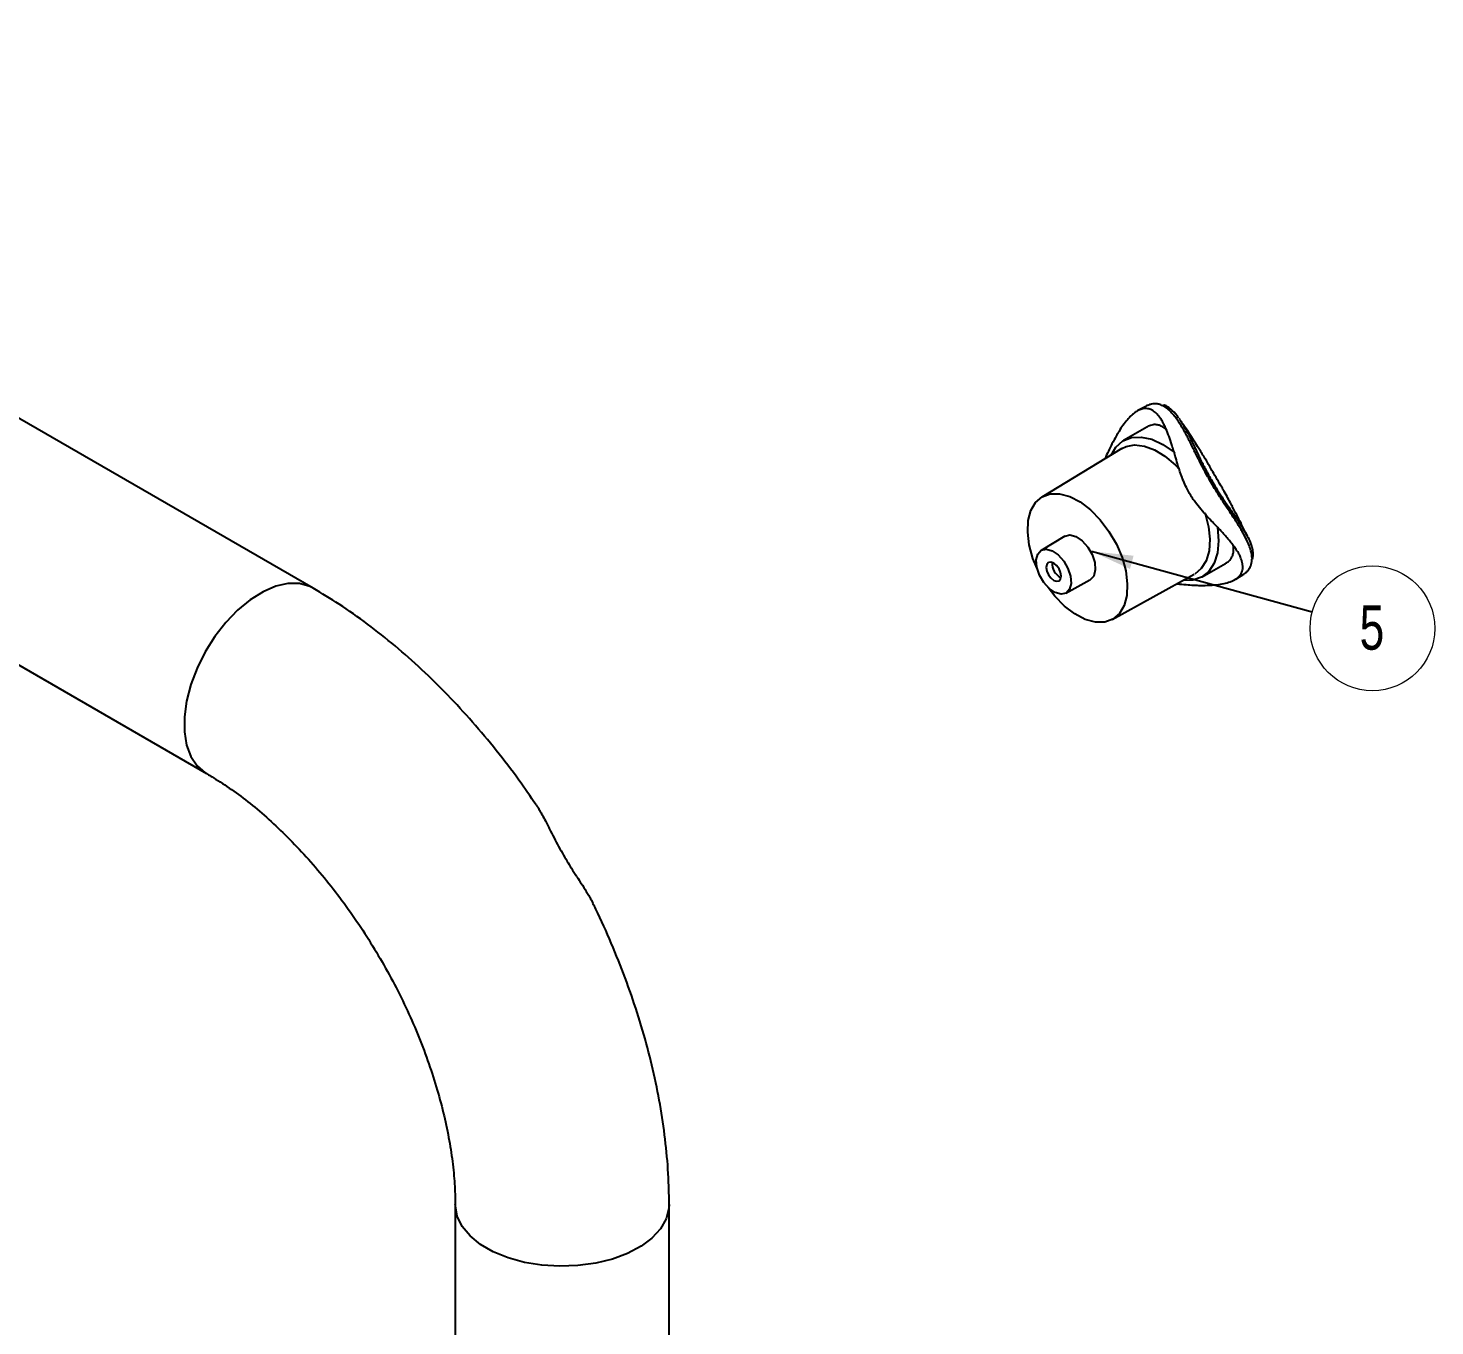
# Model space of a CAD drawing. Header units: millimetres. Extents: x 97 to 346, y 17 to 285.
# Drawn here: x 234.7 to 346.1, y 144.2 to 247 of the extents above; entities that cross this region are included whole.
import ezdxf

# ---------------------------------------------------------------- set-up
doc = ezdxf.new("R2010")
doc.units = ezdxf.units.MM
doc.styles.add('SLDTEXTSTYLE0', font='TXT', dxfattribs={"width": 0.75})
doc.dimstyles.new('SLDDIMSTYLE0', dxfattribs={"dimtxt": 0.18, "dimasz": 3.302, "dimexe": 0, "dimexo": 0.0625, "dimgap": 0, "dimtad": 0, "dimtih": 1, "dimtoh": 1, "dimdec": 0, "dimrnd": 1e-09, "dimzin": 0, "dimdsep": 46, "dimtxsty": 'Standard', "dimsah": 1, "dimcen": 0.09, "dimadec": 0, "dimazin": 0, "dimtfac": 3.302, "dimtdec": 0, "dimtofl": 0, "dimtmove": 0, "dimatfit": 3, "dimfxl": 1, "dimfrac": 2, "dimtolj": 1, "dimtzin": 0, "dimarcsym": 0})

# ---------------------------------------------------------------- blocks, each defined once
blk = doc.blocks.new('SW_NOTE_0_5')
at = {"color": 0, "linetype": 'Continuous', "lineweight": 18}
blk.add_circle((4.77, -1.31), 4.94, dxfattribs=at)
at = {"color": 0, "linetype": 'Continuous', "lineweight": 18, "insert": (4.73, 0.5), "char_height": 3.5, "attachment_point": 2, "style": 'SLDTEXTSTYLE0'}
blk.add_mtext('5', dxfattribs=at)

msp = doc.modelspace()

# ---------------------------------------------------------------- linework, layer by layer
at = {"color": 7, "linetype": 'Continuous', "lineweight": 25}
for p, q in [((257.32, 202.65), (180.48, 247.01)), ((323.25, 217.06), (322.61, 216.72)), ((323.33, 215.42), (321.47, 214.35)), ((321.34, 213.71), (315.01, 209.87)), ((316.82, 206.78), (314.96, 205.65)), ((327.71, 203.55), (329.56, 204.62)), ((316.91, 202.27), (318.82, 203.31)), ((320.59, 200.19), (327.08, 203.76)), ((330.32, 203.36), (330.94, 203.73)), ((228.85, 199.54), (248.85, 187.99)), ((268.56, 153.84), (268.56, 102.41)), ((285.5, 102.41), (285.5, 153.84))]:
    msp.add_line(p, q, dxfattribs=at)
at = {"color": 7, "linetype": 'Continuous', "lineweight": 25, "flags": 128}
for points in [[(320.49, 213.2), (320.88, 213.84), (321.43, 214.32), (322.1, 214.59), (322.88, 214.63), (323.72, 214.45), (324.6, 214.04), (325.48, 213.43), (325.53, 213.38)], [(321.34, 213.71), (321.68, 213.87), (322.36, 214), (323.13, 213.91), (323.94, 213.61), (324.76, 213.11), (325.56, 212.44), (325.92, 212.06)], [(314.64, 204.21), (314.31, 205.01), (314.02, 206.08), (313.89, 207.09), (313.93, 208.02), (314.15, 208.82), (314.52, 209.45), (315.04, 209.89), (315.68, 210.12), (316.42, 210.13), (317.22, 209.92), (318.04, 209.49), (318.86, 208.87), (319.63, 208.08), (320.32, 207.16), (320.91, 206.15), (321.36, 205.09), (321.65, 204.03), (321.78, 203.01), (321.74, 202.09), (321.52, 201.29), (321.15, 200.65), (320.63, 200.21), (320.63, 200.21)], [(327.93, 208.62), (327.94, 208.58), (328.2, 207.53), (328.31, 206.53), (328.25, 205.62), (328.02, 204.83), (327.64, 204.21), (327.12, 203.78)], [(328.91, 207.5), (328.91, 207.48), (329, 206.42), (328.91, 205.45), (328.65, 204.63), (328.23, 203.98), (327.66, 203.53), (326.97, 203.29), (326.22, 203.28)], [(316.82, 206.78), (316.83, 206.78), (317.24, 206.88), (317.71, 206.75), (318.2, 206.42), (318.65, 205.92), (318.99, 205.32), (319.2, 204.69), (319.24, 204.1), (319.12, 203.62), (318.83, 203.32), (318.83, 203.32)], [(316.93, 202.27), (316.53, 202.18), (316.07, 202.31), (315.59, 202.63), (315.16, 203.11), (314.82, 203.7), (314.61, 204.32), (314.57, 204.9), (314.7, 205.36), (314.97, 205.66), (315.37, 205.75), (315.83, 205.62), (316.31, 205.3), (316.74, 204.81), (317.08, 204.23), (317.28, 203.61), (317.33, 203.03), (317.2, 202.57), (316.93, 202.27)], [(315.53, 204.69), (315.4, 204.54), (315.36, 204.3), (315.4, 204.02), (315.53, 203.72), (315.72, 203.47), (315.95, 203.28), (316.17, 203.21), (316.37, 203.24), (316.49, 203.39), (316.54, 203.62), (316.49, 203.91), (316.37, 204.2), (316.17, 204.46), (315.95, 204.64), (315.72, 204.72), (315.53, 204.69)], [(320.63, 200.21), (319.99, 199.98), (319.25, 199.98), (318.45, 200.19), (317.63, 200.62), (316.81, 201.24), (316.04, 202.02), (315.51, 202.71)]]:
    msp.add_lwpolyline(points, dxfattribs=at)
at = {"color": 8, "linetype": 'Continuous', "lineweight": 25, "flags": 128}
for points in [[(257.32, 202.65), (257.04, 202.8), (256.22, 203.02), (255.31, 203.03), (254.34, 202.81), (253.34, 202.38), (252.32, 201.74), (251.33, 200.92), (250.39, 199.94), (249.52, 198.83), (248.76, 197.61), (248.12, 196.33), (247.63, 195.02), (247.29, 193.72), (247.12, 192.46), (247.12, 191.29), (247.29, 190.24), (247.63, 189.33), (248.12, 188.59), (248.76, 188.04), (248.84, 187.99)], [(285.5, 153.85), (285.48, 153.53), (285.27, 152.71), (284.82, 151.93), (284.14, 151.19), (283.27, 150.54), (282.21, 149.98), (281, 149.53), (279.68, 149.2), (278.28, 149.01), (276.85, 148.96), (275.42, 149.05), (274.04, 149.27), (272.74, 149.63), (271.57, 150.11), (270.56, 150.69), (269.73, 151.37), (269.11, 152.12), (268.72, 152.92), (268.57, 153.74), (268.56, 153.84)]]:
    msp.add_lwpolyline(points, dxfattribs=at)
at = {"color": 7, "linetype": 'Continuous', "lineweight": 25}
msp.add_arc((316.99, 204.57), 1.16, 173.5768, 246.4179, dxfattribs=at)
for points, knots in [([(324.44, 217.17), (324.44, 217.17), (324.34, 217.22), (324.12, 217.26), (323.8, 217.27), (323.5, 217.19), (323.32, 217.1), (323.25, 217.06)], [0, 0, 0, 0, 0.005292, 0.260378, 0.55696, 0.831304, 1, 1, 1, 1]), ([(325.75, 212.51), (325.69, 212.72), (325.59, 213.08), (325.44, 213.57), (325.28, 214.1), (325.09, 214.69), (324.88, 215.21), (324.7, 215.6), (324.56, 215.87), (324.37, 216.17), (324.14, 216.45), (323.89, 216.68), (323.61, 216.83), (323.33, 216.9), (323.01, 216.88), (322.73, 216.78), (322.47, 216.63), (322.24, 216.46), (322.01, 216.25), (321.75, 215.96), (321.44, 215.57), (321.15, 215.13), (320.86, 214.64), (320.57, 214.11), (320.28, 213.52), (320.1, 213.11), (320.01, 212.91)], [0, 0, 0, 0, 0.0457, 0.079531, 0.116327, 0.175917, 0.23631, 0.269569, 0.303034, 0.33682, 0.388099, 0.44005, 0.478543, 0.532641, 0.578672, 0.625104, 0.657341, 0.688621, 0.718406, 0.75016, 0.796572, 0.83981, 0.871172, 0.916856, 0.959232, 1, 1, 1, 1]), ([(325.84, 216.13), (325.8, 216.19), (325.61, 216.48), (325.24, 216.82), (324.88, 217.11), (324.67, 217.16), (324.65, 217.17)], [0, 0, 0, 0, 0.112942, 0.561055, 0.962381, 1, 1, 1, 1]), ([(325.85, 216.13), (325.87, 216.11), (325.9, 216.07), (325.93, 216.02), (325.94, 216)], [0, 0, 0, 0, 0.534472, 1, 1, 1, 1]), ([(324.87, 215.22), (324.84, 215.25), (324.7, 215.37), (324.47, 215.51), (324.15, 215.61), (323.87, 215.62), (323.63, 215.56), (323.46, 215.5), (323.37, 215.44), (323.33, 215.42)], [0, 0, 0, 0, 0.060677, 0.288136, 0.484596, 0.684211, 0.819187, 0.933728, 1, 1, 1, 1]), ([(327.5, 213.63), (327.08, 214.3), (326.61, 215.06), (326.1, 215.77), (326.05, 215.84)], [0, 0, 0, 0, 0.899059, 1, 1, 1, 1]), ([(330.11, 209.12), (330.08, 209.18), (329.96, 209.4), (329.75, 209.79), (329.49, 210.25), (329.21, 210.74), (328.9, 211.27), (328.58, 211.82), (328.26, 212.37), (328.03, 212.78), (327.79, 213.17), (327.64, 213.41), (327.54, 213.58), (327.5, 213.63)], [0, 0, 0, 0, 0.042574, 0.154939, 0.268942, 0.345928, 0.473653, 0.6045, 0.693512, 0.826397, 0.871207, 0.96221, 1, 1, 1, 1]), ([(325.73, 203.01), (325.97, 202.98), (326.41, 202.94), (326.97, 202.9), (327.42, 202.88), (327.88, 202.88), (328.36, 202.89), (328.92, 202.94), (329.44, 203.02), (329.87, 203.14), (330.22, 203.29), (330.49, 203.45), (330.68, 203.65), (330.81, 203.83), (330.91, 204.07), (330.94, 204.39), (330.88, 204.73), (330.77, 205.05), (330.63, 205.36), (330.42, 205.7), (330.18, 206.04), (329.94, 206.35), (329.68, 206.65), (329.41, 206.96), (329.11, 207.28), (328.78, 207.63), (328.4, 208.03), (327.96, 208.49), (327.5, 209.02), (327.11, 209.53), (326.76, 210.06), (326.37, 210.77), (326.02, 211.64), (325.84, 212.24), (325.75, 212.51)], [0, 0, 0, 0, 0.034213, 0.063271, 0.08265, 0.102383, 0.134711, 0.161096, 0.199748, 0.235896, 0.259397, 0.293708, 0.325629, 0.348493, 0.371578, 0.418229, 0.460142, 0.484122, 0.517666, 0.551535, 0.582178, 0.610226, 0.635636, 0.661216, 0.68691, 0.716186, 0.743417, 0.779217, 0.81497, 0.847109, 0.869795, 0.902082, 0.956664, 1, 1, 1, 1]), ([(327.77, 212.47), (327.77, 212.47), (327.83, 212.36), (327.95, 212.11), (328.25, 211.55), (328.64, 210.87), (329.05, 210.22), (329.34, 209.78), (329.58, 209.42), (329.86, 209.01), (330.19, 208.54), (330.57, 207.97), (330.89, 207.48), (331.18, 206.98), (331.44, 206.48), (331.63, 205.97), (331.75, 205.43), (331.7, 205.12), (331.67, 204.93)], [0, 0, 0, 0, 0.00037, 0.034974, 0.073521, 0.169904, 0.23601, 0.276256, 0.312387, 0.354955, 0.419551, 0.485371, 0.57475, 0.624404, 0.703095, 0.804494, 0.880217, 1, 1, 1, 1]), ([(331.18, 206.98), (331.05, 207.25), (330.71, 207.98), (330.33, 208.68), (330.09, 209.12)], [0, 0, 0, 0, 0.384754, 1, 1, 1, 1]), ([(329.56, 204.63), (329.65, 204.68), (329.8, 204.78), (329.98, 204.97), (330.11, 205.19), (330.18, 205.43), (330.2, 205.71), (330.2, 205.91), (330.16, 206.05), (330.16, 206.06)], [0, 0, 0, 0, 0.169824, 0.293437, 0.473656, 0.656412, 0.779581, 0.984151, 1, 1, 1, 1]), ([(330.94, 203.74), (330.98, 203.76), (331.11, 203.83), (331.26, 203.97), (331.46, 204.2), (331.59, 204.47), (331.63, 204.7), (331.64, 204.78)], [0, 0, 0, 0, 0.10519, 0.278682, 0.453964, 0.808541, 1, 1, 1, 1]), ([(274.96, 185.49), (274.51, 186.15), (273.51, 187.64), (271.82, 189.83), (269.94, 192.08), (267.97, 194.22), (265.93, 196.23), (263.81, 198.11), (261.62, 199.84), (259.45, 201.37), (258, 202.24), (257.32, 202.65)], [0, 0, 0, 0, 0.0917723, 0.2056031, 0.3196715, 0.4340558, 0.5488283, 0.6640497, 0.7797591, 0.8959586, 1, 1, 1, 1]), ([(248.85, 187.99), (249.09, 187.84), (249.81, 187.42), (251.03, 186.6), (252.5, 185.48), (253.99, 184.2), (255.48, 182.77), (256.95, 181.2), (258.39, 179.52), (259.77, 177.72), (261.09, 175.82), (262.33, 173.84), (263.49, 171.81), (264.54, 169.73), (265.48, 167.62), (266.3, 165.52), (267, 163.43), (267.57, 161.38), (268.01, 159.4), (268.33, 157.49), (268.51, 155.71), (268.56, 154.52), (268.56, 153.93), (268.56, 153.84)], [0, 0, 0, 0, 0.025969, 0.075632, 0.125607, 0.175953, 0.226655, 0.277682, 0.328987, 0.380518, 0.43222, 0.484035, 0.535905, 0.587767, 0.639548, 0.691188, 0.74263, 0.793819, 0.844703, 0.895234, 0.945379, 0.992364, 1, 1, 1, 1]), ([(274.97, 185.49), (275.01, 185.43), (275.11, 185.28), (275.27, 185.02), (275.47, 184.67), (275.68, 184.27), (275.9, 183.83), (276.16, 183.33), (276.46, 182.73), (276.84, 182.02), (277.19, 181.42), (277.53, 180.85), (277.8, 180.41), (278.07, 180), (278.33, 179.59), (278.67, 179.07), (278.98, 178.58), (279.25, 178.12), (279.4, 177.86), (279.47, 177.71), (279.47, 177.7)], [0, 0, 0, 0, 0.035377, 0.078601, 0.122197, 0.188207, 0.24085, 0.290283, 0.371096, 0.447306, 0.523493, 0.570396, 0.637214, 0.675933, 0.719863, 0.789741, 0.880052, 0.92527, 0.996914, 1, 1, 1, 1]), ([(285.5, 153.84), (285.49, 154.33), (285.48, 155.7), (285.32, 157.99), (284.97, 160.73), (284.47, 163.49), (283.8, 166.27), (282.99, 169.05), (282.04, 171.81), (280.93, 174.55), (280.07, 176.51), (279.54, 177.55), (279.46, 177.7)], [0, 0, 0, 0, 0.063193, 0.178684, 0.294009, 0.409153, 0.524019, 0.638574, 0.75283, 0.866829, 0.980629, 1, 1, 1, 1])]:
    msp.add_open_spline(points, degree=3, knots=knots, dxfattribs=at)
at = {"color": 8, "linetype": 'Continuous', "lineweight": 25}
for points, knots in [([(326.94, 213.83), (326.87, 213.98), (326.73, 214.26), (326.53, 214.65), (326.32, 215.04), (326.11, 215.41), (325.87, 215.8), (325.65, 216.12), (325.43, 216.4), (325.24, 216.61), (325.02, 216.83), (324.75, 217.03), (324.54, 217.13), (324.44, 217.17)], [0, 0, 0, 0, 0.0884215, 0.1627217, 0.2470541, 0.3411619, 0.4271698, 0.5425865, 0.617659, 0.6931986, 0.7694428, 0.8851145, 1, 1, 1, 1]), ([(325.94, 216), (326, 215.91), (326.13, 215.73), (326.34, 215.36), (326.6, 214.88), (326.87, 214.33), (327.06, 213.95), (327.12, 213.8)], [0, 0, 0, 0, 0.153183, 0.320507, 0.556233, 0.831879, 1, 1, 1, 1]), ([(331.64, 204.78), (331.65, 204.87), (331.67, 205.12), (331.6, 205.55), (331.42, 206.07), (331.19, 206.58), (330.93, 207.06), (330.69, 207.47), (330.48, 207.8), (330.22, 208.21), (329.89, 208.71), (329.42, 209.41), (328.96, 210.12), (328.43, 210.99), (328.01, 211.73), (327.63, 212.47), (327.29, 213.13), (327.07, 213.57), (326.94, 213.83)], [0, 0, 0, 0, 0.044117, 0.133248, 0.197756, 0.27266, 0.341772, 0.380909, 0.420301, 0.460088, 0.520518, 0.581806, 0.674503, 0.72569, 0.818716, 0.870262, 0.923989, 1, 1, 1, 1]), ([(327.12, 213.8), (327.22, 213.6), (327.37, 213.29), (327.59, 212.83), (327.71, 212.59), (327.77, 212.47)], [0, 0, 0, 0, 0.466847, 0.749498, 1, 1, 1, 1])]:
    msp.add_open_spline(points, degree=3, knots=knots, dxfattribs=at)

# ---------------------------------------------------------------- block references
at = {"color": 7, "linetype": 'Continuous', "lineweight": 18}
msp.add_blockref('SW_NOTE_0_5', (336.42, 200.79), dxfattribs=at)

# ---------------------------------------------------------------- leaders
msp.add_leader([(318.95, 205.58), (336.42, 200.79)], dimstyle='SLDDIMSTYLE0', dxfattribs=at)

doc.saveas('drawing.dxf')
